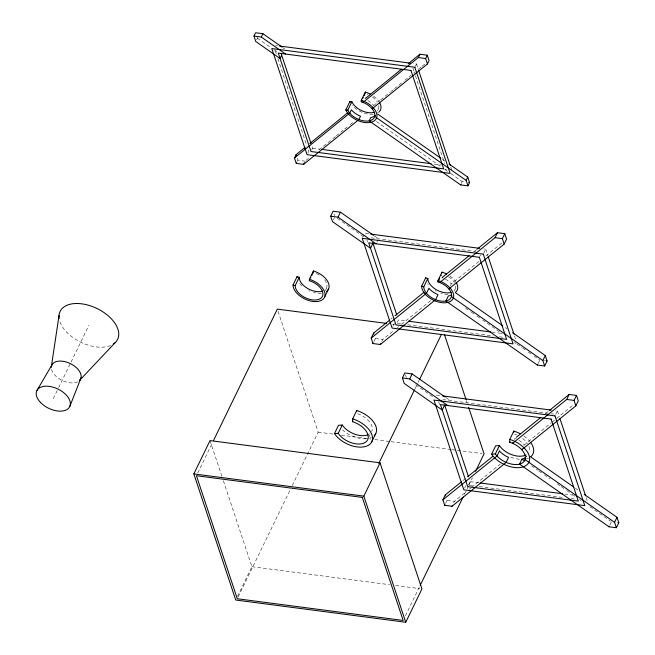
<?xml version="1.0" encoding="UTF-8"?>
<svg xmlns="http://www.w3.org/2000/svg" width="655" height="655" viewBox="0 0 655 655"><rect width="100%" height="100%" fill="white"/><g stroke="black" fill="none" stroke-linecap="round" stroke-linejoin="round"><path stroke-width="0.49" stroke-dasharray="3.27 2.46" d="M53.284 398.666L58.172 388.587M58.622 387.67L70.634 362.927M71.076 362.01L88.883 325.355M256.588 39.857L257.39 38.187L256.187 34.559M297.288 161.343L297.894 160.09L297.214 158.051M307.866 153.016L308.677 151.346L307.392 147.49M305.124 161.261L297.894 160.09M311.772 149.848L312.582 148.186L311.616 145.287M373.677 105.676L377.231 102.663M197.761 472.959L212.515 442.583M377.476 110.932L378.287 109.27M333.305 219.982L334.517 217.476M415.27 66.433L416.482 63.936L413.436 63.535M325.183 290.673L326.403 288.175M362.673 237.478L363.885 234.981M376.871 242.129L378.082 239.632M237.487 596.418L251.913 566.698L223.232 480.361M238.191 596.918L290.484 489.219M292.269 485.535L318.199 432.153L277.319 309.119M374.054 341.361L375.421 338.545L374.963 337.186M381.84 341.378L382.749 339.511L394.498 329.981M461.325 183.449L462.242 181.574L464.984 181.934M392.894 326.403L394.515 323.071M397.2 322.399L398.42 319.902L406.46 320.95M369.232 436.558L370.042 434.887M450.394 285.801L451.303 283.926L478.944 261.509M454.202 291.041L455.012 289.371M415.033 388.792L417.718 383.265M418.16 382.348L419.053 380.506M479.771 256.465L480.574 254.803M483.677 253.297L485.699 249.137L483.677 248.867M445.605 503.433L447.119 500.314L446.554 498.611M453.694 502.827L454.447 501.272L466.622 491.397M464.592 488.163L465.811 485.666M468.505 484.995L470.118 481.662L469.479 479.73M405.404 615.839L419.257 587.306M464.403 494.337L466.63 489.735M467.081 488.81L468.423 486.051M468.865 485.134L472.443 477.765M538.099 363.468L539.614 360.348M514.445 439.579L515.051 438.326A17.128 10.021 25.9 0 1 516.353 438.932M523.885 445.351L551.24 422.786M526.423 456.854L526.882 455.921M555.776 414.23L557.397 410.898L555.383 410.628M609.952 524.917L611.467 521.798M305.918 160.491L308.677 158.248M319.05 149.839L330.8 140.317M332.871 138.631L335.638 136.387M336.326 135.831L343.236 130.222M344.62 129.109L348.771 125.744M350.147 124.622L352.914 122.379M378.615 101.541L379.998 100.42M380.686 99.863L390.364 92.019M391.051 91.454L393.131 89.776M394.515 88.654L403.496 81.367M404.88 80.246L411.103 75.202M413.862 72.959L415.245 71.837M418.701 69.037L421.468 66.794M422.156 66.237L425.611 63.437M390.888 319.1L392.271 317.978M474.646 251.192L476.725 249.506M397.266 327.737L398.649 326.616M401.409 324.372L431.129 300.277M485.863 255.9L501.755 243.013M462.897 480.614L466.958 477.323M545.484 413.649L548.865 410.906M469.332 489.203L470.683 488.106M471.363 487.557L500.445 463.977M551.919 422.238L574.239 404.143M275.452 45.498L277.474 45.76M312.582 148.186L319.673 149.111M434.134 164.077L441.224 165.003M444.639 169.121L446.661 169.391M368.724 233.843L364.696 233.311L365.334 235.243M371.156 237.839L475.751 251.512M491.954 332.126L502.017 333.444M397.536 323.464L403.586 324.258M407.623 324.782L493.33 335.99M499.38 336.776L503.417 337.309M392.623 324.192L394.646 324.454M375.421 338.545L382.749 339.511M544.346 360.635L545.263 360.758M436.394 395.071L441.437 395.735M442.854 399.599L547.457 413.272M551.477 413.796L553.491 414.058M318.199 432.153L333.362 434.134M341.46 435.19L370.787 439.03M374.832 439.554L390.003 441.535M391.019 441.675L450.689 449.469M451.704 449.608L482.039 453.571M470.118 481.662L479.173 482.841M564.659 494.026L572.707 495.074M469.242 485.224L475.293 486.018M479.321 486.542L564.02 497.62M571.078 498.537L576.122 499.2M447.119 500.314L454.447 501.272M251.913 566.698L389.545 584.694M395.62 585.488L419.904 588.665M283.026 47.782L284.696 48.953M442.444 159.378L444.901 161.089M257.39 38.187L270.793 47.569M274.15 49.911L277.499 52.261M376.494 121.56L441.003 166.714M445.089 169.571L447.537 171.291M450.804 173.575L462.242 181.574M374.349 235.898L378.484 238.797M505.275 327.549L506.904 328.687M337.399 218.385L363.034 236.324M465.451 308.022L470.356 311.452M471.174 312.017L475.252 314.875M476.889 316.021L480.967 318.879M482.604 320.025L502.197 333.739M514.453 342.319L516.083 343.457M516.901 344.031L521.798 347.461M522.616 348.034L526.702 350.892M528.331 352.03L532.417 354.887M534.046 356.033L539.761 360.037M446.055 397.659L450.19 400.557M575.434 488.229L577.833 489.907M415.72 384.772L433.913 397.511M531.557 465.861L537.943 470.331M538.746 470.896L542.741 473.688M544.338 474.809L549.938 478.723M557.127 483.758L560.32 485.994M561.122 486.559L565.92 489.915M566.714 490.472L570.71 493.272M572.306 494.386L575.508 496.621M579.503 499.421L581.1 500.543M589.893 506.692L593.086 508.927M594.683 510.048L610.665 521.241M557.397 410.898L559.321 416.686M586.258 497.751L587.216 500.649M485.699 249.137L487.942 255.892M514.552 335.99L515.518 338.889M416.482 63.936L418.406 69.725M450.779 167.156L451.737 170.054M412.896 68.071L415.139 74.826M415.458 75.792L444.639 163.603M466.36 400.557L467.007 402.489M438.637 401.834L439.603 404.724M366.939 240.074L367.578 241.998M405.42 374.783L406.321 377.501M334.017 213.931L334.615 215.741M275.346 51.016L276.304 53.915M277.908 58.737L307.072 146.524M210.018 440.594L221.939 476.488M455.552 286.071A14.844 8.679 25.9 0 1 454.259 290.46M448.781 276.86A14.844 8.679 25.9 0 1 454.267 282.502M447.995 294.48A17.128 10.021 25.9 0 1 440.913 293.227M436.336 291.27A17.128 10.021 25.9 0 1 435.297 290.681M428.231 284.548A17.128 10.021 25.9 0 1 427.617 283.672M449.862 275.952A17.128 10.021 25.9 0 1 455.667 281.625M445.433 279.104A14.844 8.679 25.9 0 1 451.303 283.926M77.789 381.767A15.982 9.35 25.9 0 1 62.405 380.547A15.982 9.35 25.9 0 1 51.491 369.346M110.589 345.521A31.972 18.7 25.9 0 1 81.245 342.434A31.972 18.7 25.9 0 1 59.851 321.564M370.001 433.577A17.128 10.021 25.9 0 1 369.453 433.987M357.63 413.706A17.128 10.021 25.9 0 1 371.655 431.555M371.336 437.54A21.697 12.691 25.9 0 1 369.42 438.211M366.079 438.768A21.697 12.691 25.9 0 1 342.557 429.909M526.718 456.175A17.128 10.021 25.9 0 1 526.456 456.519M518.891 440.348A17.128 10.021 25.9 0 1 524.188 444.729M514.756 434.249A17.128 10.021 25.9 0 1 516.795 435.051M522.608 438.465A17.128 10.021 25.9 0 1 527.455 443.509M528.953 446.514A17.128 10.021 25.9 0 1 528.79 452.097M528.462 458.082A21.697 12.691 25.9 0 1 526.546 458.754M519.481 459.27A21.697 12.691 25.9 0 1 510.45 457.075M499.683 450.452A21.697 12.691 25.9 0 1 498.725 449.543M523.918 436.017A21.697 12.691 25.9 0 1 529.813 441.372M324.667 279.841A14.844 8.679 25.9 0 1 325.167 289.731M316.332 273.495A14.844 8.679 25.9 0 1 320.164 275.657M321.49 293.178A17.128 10.021 25.9 0 1 313.508 292.4M309.946 291.139A17.128 10.021 25.9 0 1 308.816 290.623M301.898 285.907A17.128 10.021 25.9 0 1 298.999 282.469M378.778 105.57A14.844 8.679 25.9 0 1 377.19 110.695M367.111 94.091A14.844 8.679 25.9 0 1 368.028 94.476M372.441 97.005A14.844 8.679 25.9 0 1 377.444 102.205M378.524 112.382A17.128 10.021 25.9 0 1 377.288 113.151M373.154 114.273A17.128 10.021 25.9 0 1 352.406 105.537M373.587 96.138A17.128 10.021 25.9 0 1 378.86 101.369M367.905 100.641A14.844 8.679 25.9 0 1 373.776 105.463"/><path stroke-width="0.98" d="M322.727 291.107A14.844 8.679 25.9 0 1 307.539 288.429A14.844 8.679 25.9 0 1 299.229 277.278L297.1 276.623L293.055 284.95L295.184 285.613A14.844 8.679 25.9 0 0 308.783 299.098A14.844 8.679 25.9 0 0 322.94 294.185A14.844 8.679 25.9 0 0 309.34 280.7L309.389 279.284L313.434 270.957A17.128 10.021 25.9 0 1 327.32 280.823A17.128 10.021 25.9 0 1 326.403 291.475M313.434 270.957L313.139 272.889M374.365 112.267A14.844 8.679 25.9 0 1 351.866 101.762L349.852 101.623L345.799 109.958L347.821 110.089A14.844 8.679 25.9 0 0 363.885 120.913A14.844 8.679 25.9 0 0 374.775 114.166A14.844 8.679 25.9 0 0 361.241 101.779L361.282 100.362L365.326 92.028A17.128 10.021 25.9 0 1 370.599 94.255M368.175 434.683A17.128 10.021 25.9 0 1 342.27 425.013L338.529 425.283L334.484 433.61L338.226 433.34A17.128 10.021 25.9 0 0 365.957 441.912A17.128 10.021 25.9 0 0 352.578 421.705L352.66 418.873L356.705 410.538A21.697 12.691 25.9 0 1 374.283 435.583M365.31 92.65L365.326 92.028M356.688 411.07L356.705 410.538M451.336 292.31A14.844 8.679 25.9 0 1 436.148 289.625A14.844 8.679 25.9 0 1 427.846 278.481L425.709 277.818L421.664 286.153L423.801 286.808A14.844 8.679 25.9 0 0 437.393 300.301A14.844 8.679 25.9 0 0 451.557 295.389A14.844 8.679 25.9 0 0 437.958 281.896L437.999 280.487L442.043 272.152A17.128 10.021 25.9 0 1 446.579 273.995M442.027 272.775L442.043 272.152M525.973 454.897A17.128 10.021 25.9 0 1 499.397 445.556L495.655 445.826L491.61 454.152L495.352 453.882A17.128 10.021 25.9 0 0 523.083 462.455A17.128 10.021 25.9 0 0 509.705 442.248L509.786 439.415L513.831 431.08A21.697 12.691 25.9 0 1 520.258 433.774M513.782 432.677L513.831 431.08M51.319 366.874L59.015 315.595M69.929 406.141L80.974 377.984M281.683 55.192L280.07 58.524L255.777 41.519L253.968 36.082L255.589 32.75L262.917 33.708L282.182 47.193M253.968 36.082L261.304 37.04L262.917 33.708M294.472 157.986L349.762 113.151L351.383 109.819A14.844 8.679 25.9 0 0 360.52 116.213L358.899 119.546L303.609 164.38L296.273 163.422L294.472 157.986L296.085 154.654L305.074 147.367M296.273 163.422L296.576 162.8M303.609 164.38L304.108 163.341M304.215 163.128L304.411 162.718M347.821 110.089L351.866 101.762M361.241 101.779L362.002 100.215M363.009 98.127L363.263 97.611M364.27 95.524L364.524 95.008M365.031 93.968L365.285 93.444M363.32 101.779L363.017 102.401L418.316 57.566L419.937 54.234L427.265 55.192L429.066 60.628L427.453 63.961L372.155 108.795L372.458 108.173M193.839 473.909L210.018 440.594L380.031 462.815L421.926 588.927L405.748 622.25L235.734 600.021L193.839 473.909L363.852 496.138L405.748 622.25M213.407 440.741L277.319 309.119L386.548 323.398M375.094 115.575L374.685 116.41L466.147 180.428L467.948 185.864L460.621 184.906L369.166 120.888L370.779 117.556A14.844 8.679 25.9 0 0 375.11 115.337M295.184 285.613L299.229 277.278M372.957 243.275L370.534 248.27L332.494 221.644L330.685 216.207L333.117 211.205L340.444 212.171L373.522 235.325M330.685 216.207L338.013 217.165L340.444 212.171M309.34 280.7L309.594 280.176M310.609 278.097L310.863 277.573M311.87 275.493L312.124 274.969M312.631 273.929L312.885 273.413M427.453 63.961L425.644 58.524L427.265 55.192M324.397 297.517L328.442 289.191M371.188 338.111L426.479 293.276L428.91 288.282A14.844 8.679 25.9 0 0 438.039 294.676L435.616 299.671L380.326 344.505L372.99 343.548L371.188 338.111L373.612 333.108L389.512 320.221M372.99 343.548L373.293 342.925M380.326 344.505L380.776 343.572M338.226 433.34L342.27 425.013M460.621 184.906L460.923 184.284M466.147 180.428L467.76 177.096L448.978 163.955M352.578 421.705L352.824 421.181M467.948 185.864L469.569 182.532L467.76 177.096M423.801 286.808L427.846 278.481M437.958 281.896L438.465 280.856M438.965 279.816L439.218 279.292M439.472 278.776L439.726 278.252M440.987 275.649L441.241 275.133M440.037 281.904L439.734 282.526L495.033 237.691L497.456 232.697L504.792 233.655L506.593 239.091L504.17 244.086L448.871 288.921L449.174 288.298M444.663 405.036L442.231 410.03L404.192 383.404L402.391 377.968L404.815 372.973L412.142 373.931L445.228 397.086M371.712 441.904L375.757 433.577M402.391 377.968L409.719 378.926L412.142 373.931M451.86 295.601L451.401 296.535L542.864 360.553L544.665 365.989L537.337 365.031L445.883 301.013L448.307 296.019A14.844 8.679 25.9 0 0 451.606 294.693M378.827 463.347L414.582 389.709M419.503 379.589L441.404 334.484M363.852 496.138L380.031 462.815M504.17 244.086L502.36 238.649L504.792 233.655M442.886 499.871L496.998 455.995L499.421 451A17.128 10.021 25.9 0 0 508.558 457.395L506.135 462.389L452.024 506.266L444.696 505.308L442.886 499.871L445.31 494.869L461.546 481.712M444.696 505.308L444.999 504.686M452.024 506.266L452.482 505.333M420.15 585.464L463.06 497.096M475.571 471.322L484.061 453.833L468.62 407.336M537.337 365.031L537.64 364.409M495.352 453.882L499.397 445.556M542.864 360.553L545.288 355.559L512.628 332.691M544.665 365.989L547.097 360.995L545.288 355.559M509.705 442.248L509.958 441.724M512.922 442.706L512.619 443.329L566.731 399.452L569.162 394.457L576.49 395.415L578.3 400.852L575.868 405.846L521.757 449.723L522.06 449.101M525.515 457.452A17.128 10.021 25.9 0 1 521.961 459.147L519.538 464.141L609.035 526.792L616.371 527.75L618.795 522.755L616.994 517.319L584.227 494.386M525.67 458.418L525.064 459.663L614.562 522.313L616.371 527.75M575.868 405.846L574.067 400.41L576.49 395.415M609.035 526.792L609.338 526.17M614.562 522.313L616.994 517.319M37.016 390.364L51.753 365.236M79.877 380.088L115.174 342.639M309.913 143.445L347.928 112.619M365.326 98.512L401.269 69.364M408.18 63.764L419.937 54.234M395.039 315.735L424.072 292.204M469.119 255.671L442.166 277.532A14.844 8.679 25.9 0 1 442.821 277.802M477.413 248.949L497.456 232.697M467.637 476.775L492.658 456.486M516.402 437.237L540.752 417.489M549.545 410.357L569.162 394.457M418.316 57.566L425.644 58.524M279.505 46.03L410.398 63.142M321.695 149.373L431.096 163.676M468.652 182.418L469.569 182.532M495.033 237.691L502.36 238.649M370.746 234.105L479.648 248.343M408.474 321.212L490.947 331.995M546.18 360.872L547.097 360.995M566.731 399.452L574.067 400.41M442.444 395.866L551.346 410.104M480.18 482.981L562.653 493.755M617.878 522.633L618.795 522.755M377.935 114.224L440.815 158.232M261.304 37.04L285.596 54.046M455.462 292.679L502.827 325.83M338.013 217.165L376.06 243.791M530.689 456.903L573.837 487.107M409.719 378.926L447.758 405.551M521.961 459.147L524.36 460.825M559.959 418.619L585.611 495.827M488.262 256.858L513.913 334.058M418.725 70.691L450.132 165.232M444.475 334.68L466.041 399.583M444.778 405.388L468.513 476.832M372.76 242.661L396.815 315.071M445.31 494.869L445.654 495.892M281.085 53.383L310.978 143.355M373.612 333.108L373.948 334.132M296.085 154.654L296.428 155.669M437.999 280.487A17.128 10.021 25.9 0 1 453.686 296.052A17.128 10.021 25.9 0 1 437.352 301.718A17.128 10.021 25.9 0 1 421.664 286.153M456.191 282.461A17.128 10.021 25.9 0 1 455.643 292.187M425.725 278.58A17.128 10.021 25.9 0 1 425.709 277.818M51.295 367.152A15.982 9.35 25.9 0 1 70.044 363.468A15.982 9.35 25.9 0 1 79.533 380.49M59.13 318.535A31.972 18.7 25.9 0 1 96.506 308.276A31.972 18.7 25.9 0 1 113.29 344.112M352.66 418.873A21.697 12.691 25.9 0 1 369.608 444.467A21.697 12.691 25.9 0 1 334.484 433.61M509.786 439.415A21.697 12.691 25.9 0 1 526.735 465.009A21.697 12.691 25.9 0 1 491.61 454.152M530.542 442.305A21.697 12.691 25.9 0 1 530.787 456.682M309.389 279.284A17.128 10.021 25.9 0 1 325.077 294.848A17.128 10.021 25.9 0 1 308.742 300.514A17.128 10.021 25.9 0 1 293.055 284.95M297.116 277.376A17.128 10.021 25.9 0 1 297.1 276.623M361.282 100.362A17.128 10.021 25.9 0 1 376.903 114.658A17.128 10.021 25.9 0 1 364.336 122.444A17.128 10.021 25.9 0 1 345.799 109.958M379.36 102.131A17.128 10.021 25.9 0 1 379.065 111.931M350.22 102.393A17.128 10.021 25.9 0 1 349.852 101.623M414.861 67.268L271.8 48.568L307.056 154.678L450.116 173.387L414.861 67.268M410.955 70.437L278.26 53.088L310.961 151.518L443.656 168.859L410.955 70.437M483.267 254.132L362.264 238.314L392.083 328.065L513.086 343.883L483.267 254.132M479.362 257.3L368.724 242.833L395.988 324.896L506.626 339.364L479.362 257.3M554.973 415.892L433.97 400.074L463.789 489.825L584.792 505.644L554.973 415.892M551.068 419.061L440.43 404.594L467.695 486.657L578.324 501.124L551.068 419.061M362.289 497.407L196.418 475.718L237.298 598.752L403.169 620.441L362.289 497.407M40.413 402.375A18.266 10.685 25.9 0 0 69.446 407.14A18.266 10.685 25.9 0 0 49.985 386.475A18.266 10.685 25.9 0 0 40.413 402.375"/></g></svg>
